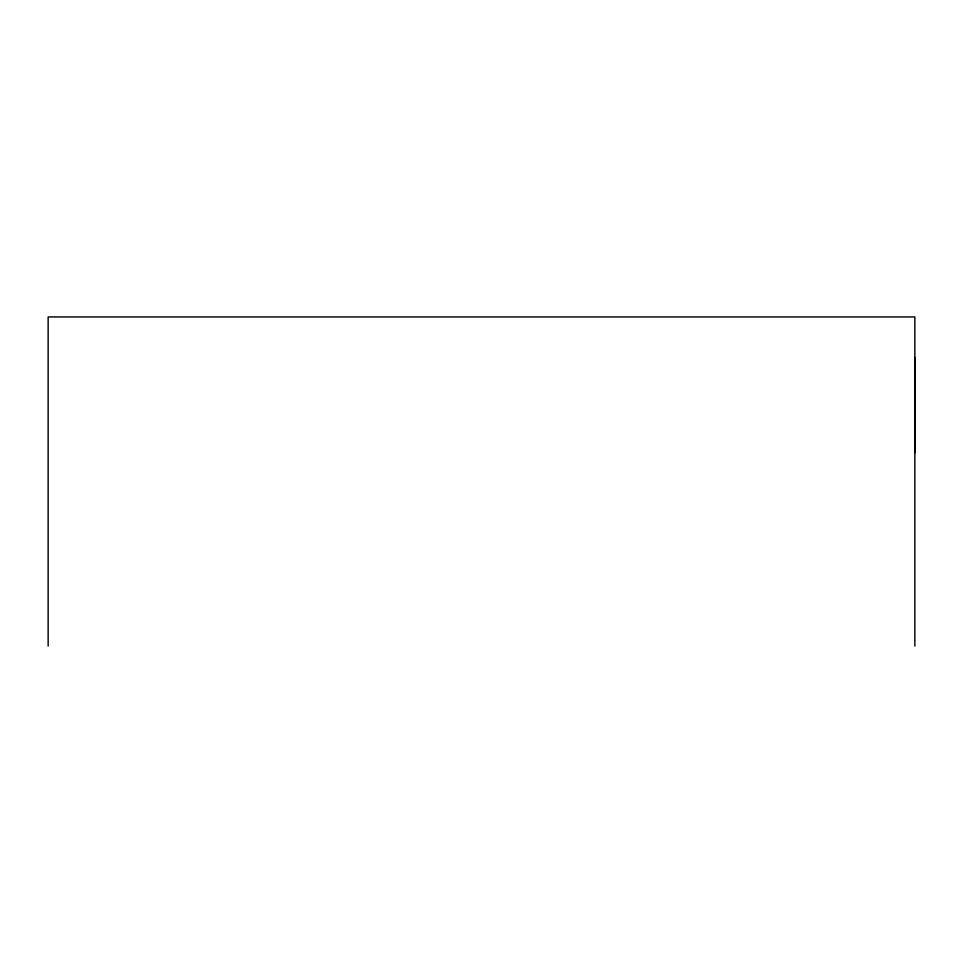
<?xml version="1.0" encoding="UTF-8"?>
<svg xmlns="http://www.w3.org/2000/svg" width="963" height="963" viewBox="0 0 963 963"><rect width="100%" height="100%" fill="white"/><g stroke="black" fill="none" stroke-linecap="round" stroke-linejoin="round"><path stroke-width="1.44" d="M914.85 452.73L914.85 357.502M914.85 646.065L914.85 316.935L48.15 316.935L48.15 646.065"/></g></svg>
